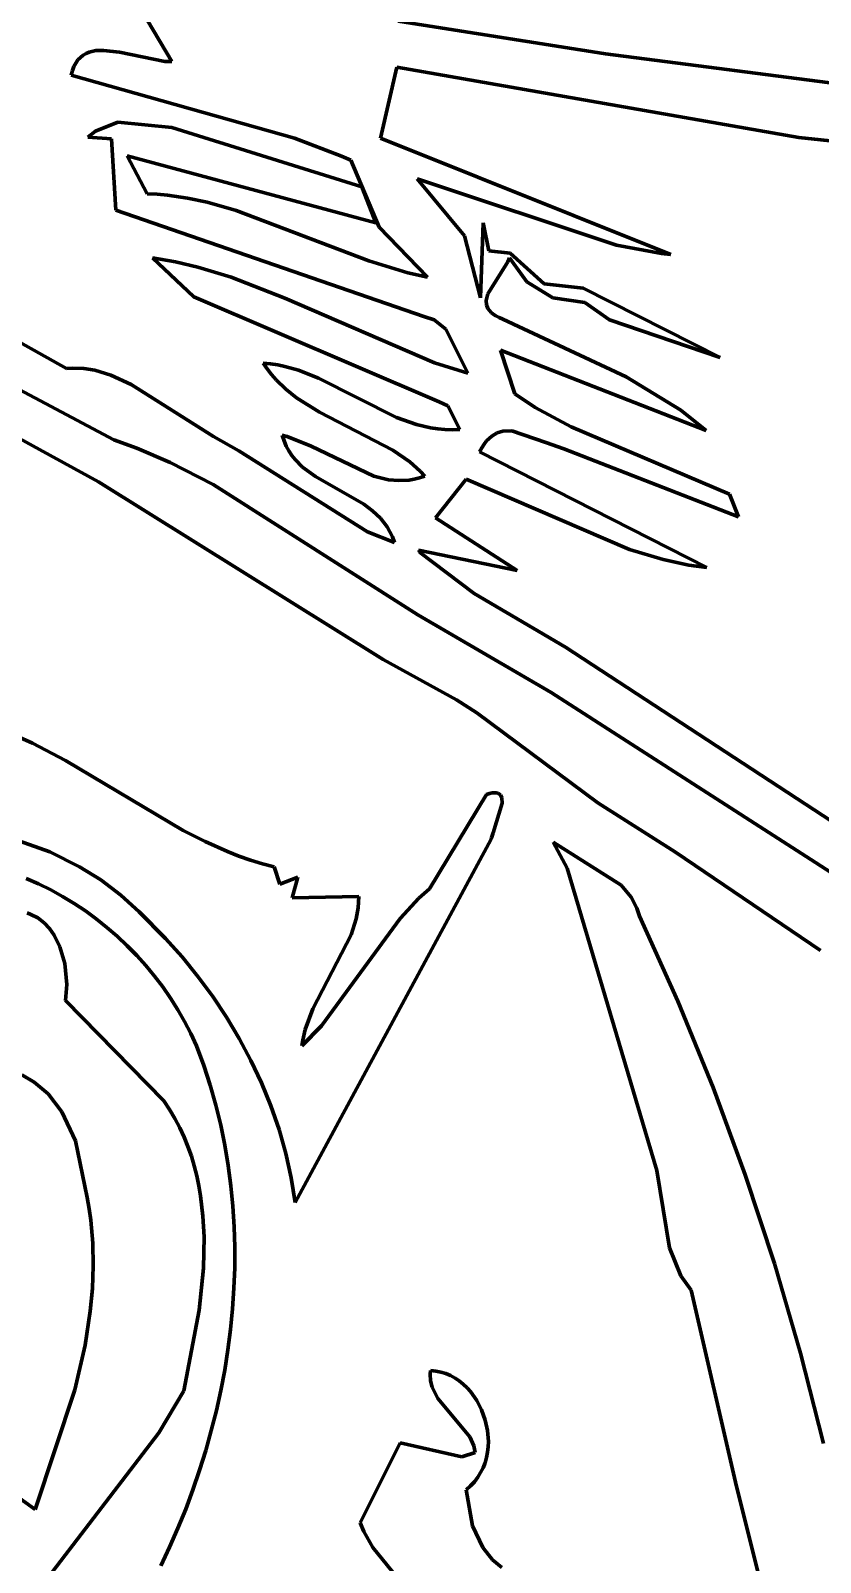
# Model space of a CAD drawing. Header units: millimetres. Extents: x 0 to 14.2, y 0 to 19.5.
# Drawn here: x 7.216 to 7.842, y 9.523 to 10.736 of the extents above; entities that cross this region are included whole.
import ezdxf

# ---------------------------------------------------------------- set-up
doc = ezdxf.new("R2010")
doc.units = ezdxf.units.MM
doc.layers.add('color#010101ff', color=7, linetype='CONTINUOUS', lineweight=100)
doc.layers.add('color#fdfdfdff', color=7, linetype='CONTINUOUS', lineweight=100)

msp = doc.modelspace()

# ---------------------------------------------------------------- linework, layer by layer
at = {"layer": 'color#010101ff'}
for p, q in [((7.3282, 10.7111), (7.309, 10.7436)), ((7.5074, 10.7432), (7.6718, 10.7174)), ((7.2603, 10.7175), (7.2627, 10.7185)), ((7.2627, 10.7185), (7.2681, 10.7198)), ((7.2681, 10.7198), (7.274, 10.72)), ((7.274, 10.72), (7.2869, 10.7185)), ((7.2869, 10.7185), (7.3227, 10.7112)), ((7.2495, 10.704), (7.2507, 10.7072)), ((7.2507, 10.7072), (7.2522, 10.71)), ((7.2522, 10.71), (7.2539, 10.7124)), ((7.2539, 10.7124), (7.2558, 10.7145)), ((7.2558, 10.7145), (7.258, 10.7162)), ((7.258, 10.7162), (7.2603, 10.7175)), ((7.3227, 10.7112), (7.3282, 10.7111)), ((7.5063, 10.7066), (7.4936, 10.6505)), ((7.8249, 10.651), (7.5063, 10.7066)), ((7.6718, 10.7174), (8.1105, 10.6605)), ((7.2485, 10.7003), (7.2495, 10.704)), ((7.4253, 10.6504), (7.2485, 10.7003)), ((7.2678, 10.656), (7.2854, 10.6632)), ((7.2854, 10.6632), (7.3282, 10.6589)), ((7.3282, 10.6589), (7.4787, 10.612)), ((7.2617, 10.6514), (7.2678, 10.656)), ((7.2805, 10.6501), (7.2617, 10.6514)), ((7.284, 10.5935), (7.2805, 10.6501)), ((7.4627, 10.6362), (7.4253, 10.6504)), ((7.4936, 10.6505), (7.7233, 10.5585)), ((7.8833, 10.6447), (7.8249, 10.651)), ((7.4897, 10.5836), (7.2929, 10.6365)), ((7.2929, 10.6365), (7.3086, 10.6065)), ((7.4701, 10.633), (7.4627, 10.6362)), ((7.4924, 10.5801), (7.4701, 10.633)), ((7.4787, 10.612), (7.4897, 10.5836)), ((7.6803, 10.5658), (7.5225, 10.6183)), ((7.5225, 10.6183), (7.5601, 10.5733)), ((7.3086, 10.6065), (7.3167, 10.6061)), ((7.3167, 10.6061), (7.3248, 10.6054)), ((7.3248, 10.6054), (7.3407, 10.6031)), ((7.3407, 10.6031), (7.3563, 10.5998)), ((7.3563, 10.5998), (7.3793, 10.5933)), ((7.5279, 10.5094), (7.284, 10.5935)), ((7.3793, 10.5933), (7.4843, 10.5533)), ((6.9087, 10.5765), (7.2234, 10.4041)), ((7.5307, 10.5404), (7.4924, 10.5801)), ((7.5601, 10.5733), (7.5727, 10.5241)), ((7.5727, 10.5241), (7.5747, 10.5836)), ((7.5747, 10.5836), (7.5792, 10.5613)), ((7.0768, 10.5623), (7.2447, 10.4682)), ((7.5792, 10.5613), (7.5963, 10.5596)), ((7.716, 10.5593), (7.6803, 10.5658)), ((7.2824, 10.4118), (7.0209, 10.5504)), ((7.3457, 10.5248), (7.3129, 10.5557)), ((7.3129, 10.5557), (7.331, 10.5526)), ((7.331, 10.5526), (7.3489, 10.5485)), ((7.4843, 10.5533), (7.515, 10.5439)), ((7.5943, 10.5525), (7.5786, 10.5272)), ((7.5956, 10.5559), (7.5943, 10.5525)), ((7.6094, 10.5368), (7.5956, 10.5559)), ((7.5963, 10.5596), (7.6231, 10.5353)), ((7.7233, 10.5585), (7.716, 10.5593)), ((7.3489, 10.5485), (7.3751, 10.5405)), ((7.3751, 10.5405), (7.4178, 10.5238)), ((7.515, 10.5439), (7.5307, 10.5404)), ((7.6299, 10.524), (7.6094, 10.5368)), ((7.54, 10.4419), (7.3457, 10.5248)), ((7.5786, 10.5272), (7.5772, 10.522)), ((7.6231, 10.5353), (7.654, 10.5319)), ((7.654, 10.5319), (7.7626, 10.4769)), ((7.4178, 10.5238), (7.5363, 10.4727)), ((7.5772, 10.522), (7.5774, 10.5187)), ((7.5774, 10.5187), (7.5786, 10.5156)), ((7.5786, 10.5156), (7.5797, 10.514)), ((7.5797, 10.514), (7.581, 10.5126)), ((7.581, 10.5126), (7.5828, 10.5112)), ((7.6552, 10.5204), (7.6299, 10.524)), ((7.6749, 10.5066), (7.6552, 10.5204)), ((7.536, 10.5068), (7.5279, 10.5094)), ((7.5453, 10.4994), (7.536, 10.5068)), ((7.5828, 10.5112), (7.5849, 10.5098)), ((7.5849, 10.5098), (7.5874, 10.5085)), ((7.5874, 10.5085), (7.5903, 10.5073)), ((7.5903, 10.5073), (7.6881, 10.4615)), ((7.7626, 10.4769), (7.6749, 10.5066)), ((7.5626, 10.4644), (7.5453, 10.4994)), ((7.7513, 10.4192), (7.5885, 10.4828)), ((7.5885, 10.4828), (7.5999, 10.4481)), ((7.2447, 10.4682), (7.2493, 10.4685)), ((7.2493, 10.4685), (7.2584, 10.4681)), ((7.2584, 10.4681), (7.2672, 10.4668)), ((7.2672, 10.4668), (7.2798, 10.463)), ((7.4038, 10.4678), (7.4006, 10.4725)), ((7.4006, 10.4725), (7.4064, 10.472)), ((7.4072, 10.4634), (7.4038, 10.4678)), ((7.4064, 10.472), (7.4121, 10.4711)), ((7.4121, 10.4711), (7.4177, 10.4699)), ((7.4177, 10.4699), (7.4286, 10.4668)), ((7.4286, 10.4668), (7.4445, 10.4605)), ((7.5363, 10.4727), (7.5626, 10.4644)), ((7.2798, 10.463), (7.296, 10.4555)), ((7.296, 10.4555), (7.3611, 10.4144)), ((7.4108, 10.4592), (7.4072, 10.4634)), ((7.4185, 10.4517), (7.4108, 10.4592)), ((7.4445, 10.4605), (7.5061, 10.4295)), ((7.6881, 10.4615), (7.7314, 10.4351)), ((7.4269, 10.445), (7.4185, 10.4517)), ((7.4451, 10.4336), (7.4269, 10.445)), ((7.5467, 10.4386), (7.54, 10.4419)), ((7.5999, 10.4481), (7.6161, 10.4373)), ((7.5033, 10.4036), (7.4451, 10.4336)), ((7.5061, 10.4295), (7.5221, 10.4238)), ((7.5564, 10.4199), (7.5467, 10.4386)), ((7.6161, 10.4373), (7.6446, 10.422)), ((7.7314, 10.4351), (7.7513, 10.4192)), ((7.5221, 10.4238), (7.5331, 10.4212)), ((7.5331, 10.4212), (7.5388, 10.4204)), ((7.5388, 10.4204), (7.5445, 10.4198)), ((7.5445, 10.4198), (7.5504, 10.4197)), ((7.5504, 10.4197), (7.5564, 10.4199)), ((7.5859, 10.4172), (7.5816, 10.4146)), ((7.5904, 10.4186), (7.5859, 10.4172)), ((7.5974, 10.4189), (7.5904, 10.4186)), ((7.6243, 10.4097), (7.5974, 10.4189)), ((7.6446, 10.422), (7.7698, 10.3687)), ((7.2234, 10.4041), (7.2701, 10.3786)), ((7.3005, 10.4052), (7.2824, 10.4118)), ((7.3269, 10.3938), (7.3005, 10.4052)), ((7.3611, 10.4144), (7.3812, 10.4031)), ((7.4171, 10.4109), (7.4156, 10.4154)), ((7.4156, 10.4154), (7.4195, 10.4143)), ((7.4188, 10.4068), (7.4171, 10.4109)), ((7.4209, 10.4029), (7.4188, 10.4068)), ((7.4195, 10.4143), (7.4387, 10.4068)), ((7.4387, 10.4068), (7.4881, 10.3829)), ((7.5166, 10.3943), (7.5033, 10.4036)), ((7.5737, 10.4055), (7.5719, 10.4022)), ((7.5756, 10.4083), (7.5737, 10.4055)), ((7.5775, 10.4108), (7.5756, 10.4083)), ((7.5796, 10.4129), (7.5775, 10.4108)), ((7.5816, 10.4146), (7.5796, 10.4129)), ((7.6386, 10.4045), (7.6243, 10.4097)), ((7.7771, 10.3508), (7.6386, 10.4045)), ((7.361, 10.3763), (7.3269, 10.3938)), ((7.3812, 10.4031), (7.4832, 10.339)), ((7.4232, 10.3994), (7.4209, 10.4029)), ((7.4259, 10.3961), (7.4232, 10.3994)), ((7.4318, 10.3902), (7.4259, 10.3961)), ((7.5248, 10.387), (7.5166, 10.3943)), ((7.5719, 10.4022), (7.7518, 10.3107)), ((7.4421, 10.3826), (7.4318, 10.3902)), ((7.4803, 10.3608), (7.4421, 10.3826)), ((7.4881, 10.3829), (7.4999, 10.3801)), ((7.4999, 10.3801), (7.5079, 10.3794)), ((7.5079, 10.3794), (7.5161, 10.3799)), ((7.5161, 10.3799), (7.5202, 10.3806)), ((7.5202, 10.3806), (7.5244, 10.3816)), ((7.5244, 10.3816), (7.5287, 10.383)), ((7.5287, 10.383), (7.5248, 10.387)), ((7.5614, 10.3806), (7.537, 10.35)), ((7.6906, 10.325), (7.5614, 10.3806)), ((7.2701, 10.3786), (7.4956, 10.2379)), ((7.523, 10.2733), (7.361, 10.3763)), ((7.7698, 10.3687), (7.7771, 10.3508)), ((7.4872, 10.3556), (7.4803, 10.3608)), ((7.4934, 10.3497), (7.4872, 10.3556)), ((7.4962, 10.3464), (7.4934, 10.3497)), ((7.4987, 10.3429), (7.4962, 10.3464)), ((7.501, 10.339), (7.4987, 10.3429)), ((7.537, 10.35), (7.6017, 10.3082)), ((7.4832, 10.339), (7.5046, 10.3304)), ((7.5029, 10.3349), (7.501, 10.339)), ((7.5046, 10.3304), (7.5029, 10.3349)), ((7.6017, 10.3082), (7.5235, 10.3245)), ((7.5235, 10.3245), (7.5244, 10.3227)), ((7.5244, 10.3227), (7.5676, 10.2902)), ((7.7173, 10.3169), (7.6906, 10.325)), ((7.7378, 10.3125), (7.7173, 10.3169)), ((7.7518, 10.3107), (7.7378, 10.3125)), ((7.5676, 10.2902), (7.64, 10.2476)), ((7.6286, 10.2116), (7.523, 10.2733)), ((7.64, 10.2476), (8.079, 9.9605)), ((7.4956, 10.2379), (7.5538, 10.2058)), ((8.0231, 9.9582), (7.6286, 10.2116)), ((7.5538, 10.2058), (7.5699, 10.1955)), ((7.5699, 10.1955), (7.6657, 10.1243)), ((7.218, 10.1716), (7.2002, 10.1795)), ((7.2441, 10.158), (7.218, 10.1716)), ((7.3373, 10.1026), (7.2441, 10.158)), ((7.5774, 10.131), (7.5322, 10.0564)), ((7.5797, 10.1317), (7.5774, 10.131)), ((7.5818, 10.1322), (7.5797, 10.1317)), ((7.5836, 10.1324), (7.5818, 10.1322)), ((7.5851, 10.1323), (7.5836, 10.1324)), ((7.5864, 10.1319), (7.5851, 10.1323)), ((7.5884, 10.1306), (7.5864, 10.1319)), ((7.5895, 10.1284), (7.5884, 10.1306)), ((7.5898, 10.1241), (7.5895, 10.1284)), ((7.5828, 10.1005), (7.5898, 10.1241)), ((7.6657, 10.1243), (7.7272, 10.0852)), ((7.3546, 10.0937), (7.3373, 10.1026)), ((7.5814, 10.0967), (7.5828, 10.1005)), ((7.1943, 10.0987), (7.2316, 10.0855)), ((7.3724, 10.0858), (7.3546, 10.0937)), ((7.426, 9.8079), (7.5811, 10.0957)), ((7.5811, 10.0957), (7.5814, 10.0967)), ((7.6302, 10.0932), (7.6414, 10.0727)), ((7.6841, 10.0593), (7.6302, 10.0932)), ((7.2316, 10.0855), (7.2551, 10.0738)), ((7.3814, 10.0822), (7.3724, 10.0858)), ((7.3906, 10.079), (7.3814, 10.0822)), ((7.3999, 10.0761), (7.3906, 10.079)), ((7.4093, 10.0737), (7.3999, 10.0761)), ((7.7272, 10.0852), (7.842, 10.0076)), ((7.2227, 10.0602), (7.2129, 10.0645)), ((7.2551, 10.0738), (7.2719, 10.0634)), ((7.4138, 10.0599), (7.4093, 10.0737)), ((7.428, 10.0655), (7.4138, 10.0599)), ((7.4234, 10.0491), (7.428, 10.0655)), ((7.6414, 10.0727), (7.7124, 9.8333)), ((7.2323, 10.0555), (7.2227, 10.0602)), ((7.2417, 10.0503), (7.2323, 10.0555)), ((7.2719, 10.0634), (7.2878, 10.0514)), ((7.5322, 10.0564), (7.5239, 10.0489)), ((7.692, 10.0496), (7.6841, 10.0593)), ((7.2508, 10.0448), (7.2417, 10.0503)), ((7.2598, 10.0388), (7.2508, 10.0448)), ((7.2878, 10.0514), (7.3024, 10.0381)), ((7.4764, 10.0502), (7.4234, 10.0491)), ((7.4741, 10.0325), (7.4757, 10.0412)), ((7.4757, 10.0412), (7.4764, 10.0502)), ((7.5239, 10.0489), (7.509, 10.0327)), ((7.6965, 10.0411), (7.692, 10.0496)), ((7.6987, 10.0346), (7.6965, 10.0411)), ((7.2136, 10.0372), (7.2166, 10.0361)), ((7.2166, 10.0361), (7.2221, 10.0333)), ((7.2221, 10.0333), (7.227, 10.0294)), ((7.227, 10.0294), (7.2314, 10.0248)), ((7.2684, 10.0325), (7.2598, 10.0388)), ((7.2768, 10.0258), (7.2684, 10.0325)), ((7.3024, 10.0381), (7.3233, 10.0171)), ((7.509, 10.0327), (7.4468, 9.9478)), ((7.4702, 10.02), (7.4741, 10.0325)), ((7.729, 9.9674), (7.6987, 10.0346)), ((7.2314, 10.0248), (7.2351, 10.0195)), ((7.2351, 10.0195), (7.2395, 10.0105)), ((7.285, 10.0187), (7.2768, 10.0258)), ((7.2928, 10.0113), (7.285, 10.0187)), ((7.3233, 10.0171), (7.3364, 10.0024)), ((7.44, 9.9614), (7.4702, 10.02)), ((7.2395, 10.0105), (7.2434, 9.9973)), ((7.3004, 10.0036), (7.2928, 10.0113)), ((7.3076, 9.9955), (7.3004, 10.0036)), ((7.2434, 9.9973), (7.2451, 9.9805)), ((7.3145, 9.9872), (7.3076, 9.9955)), ((7.3364, 10.0024), (7.3489, 9.987)), ((7.2451, 9.9805), (7.2439, 9.9679)), ((7.321, 9.9786), (7.3145, 9.9872)), ((7.3489, 9.987), (7.3606, 9.9711)), ((7.2439, 9.9679), (7.3219, 9.8886)), ((7.3271, 9.9697), (7.321, 9.9786)), ((7.3329, 9.9606), (7.3271, 9.9697)), ((7.3606, 9.9711), (7.3715, 9.9548)), ((7.7569, 9.8991), (7.729, 9.9674)), ((7.3383, 9.9512), (7.3329, 9.9606)), ((7.3715, 9.9548), (7.3816, 9.9379)), ((7.4339, 9.945), (7.44, 9.9614)), ((7.3433, 9.9417), (7.3383, 9.9512)), ((7.4468, 9.9478), (7.4313, 9.9319)), ((7.432, 9.9364), (7.4339, 9.945)), ((7.3478, 9.9319), (7.3433, 9.9417)), ((7.3535, 9.9164), (7.3478, 9.9319)), ((7.3816, 9.9379), (7.3909, 9.9205)), ((7.4313, 9.9319), (7.432, 9.9364)), ((7.3909, 9.9205), (7.3992, 9.9027)), ((7.2192, 9.9033), (7.2095, 9.9091)), ((7.3586, 9.9008), (7.3535, 9.9164)), ((7.2302, 9.8939), (7.2192, 9.9033)), ((7.363, 9.8851), (7.3586, 9.9008)), ((7.3992, 9.9027), (7.4066, 9.8845)), ((7.7824, 9.8298), (7.7569, 9.8991)), ((7.2411, 9.8797), (7.2302, 9.8939)), ((7.3219, 9.8886), (7.3265, 9.8816)), ((7.3669, 9.8693), (7.363, 9.8851)), ((7.4066, 9.8845), (7.4131, 9.8659)), ((7.2518, 9.8567), (7.2411, 9.8797)), ((7.3265, 9.8816), (7.3307, 9.8745)), ((7.3307, 9.8745), (7.3345, 9.8672)), ((7.3345, 9.8672), (7.3379, 9.8598)), ((7.3379, 9.8598), (7.341, 9.8523)), ((7.3702, 9.8533), (7.3669, 9.8693)), ((7.4131, 9.8659), (7.4185, 9.8469)), ((7.2592, 9.8209), (7.2518, 9.8567)), ((7.341, 9.8523), (7.3437, 9.8447)), ((7.3729, 9.8373), (7.3702, 9.8533)), ((7.4185, 9.8469), (7.4228, 9.8275)), ((7.3437, 9.8447), (7.346, 9.8369)), ((7.346, 9.8369), (7.348, 9.8291)), ((7.375, 9.8212), (7.3729, 9.8373)), ((7.348, 9.8291), (7.3496, 9.8212)), ((7.4228, 9.8275), (7.426, 9.8079)), ((7.7124, 9.8333), (7.7224, 9.7721)), ((7.8055, 9.7596), (7.7824, 9.8298)), ((7.2612, 9.8119), (7.2592, 9.8209)), ((7.2628, 9.8029), (7.2612, 9.8119)), ((7.3496, 9.8212), (7.351, 9.8132)), ((7.351, 9.8132), (7.3529, 9.7971)), ((7.3766, 9.805), (7.375, 9.8212)), ((7.264, 9.7939), (7.2628, 9.8029)), ((7.3529, 9.7971), (7.3537, 9.7807)), ((7.3776, 9.7888), (7.3766, 9.805)), ((7.2656, 9.7759), (7.264, 9.7939)), ((7.3781, 9.7726), (7.3776, 9.7888)), ((7.266, 9.7578), (7.2656, 9.7759)), ((7.3537, 9.7807), (7.3532, 9.756)), ((7.378, 9.7563), (7.3781, 9.7726)), ((7.7224, 9.7721), (7.7314, 9.75)), ((7.2653, 9.7399), (7.266, 9.7578)), ((7.3532, 9.756), (7.3499, 9.7229)), ((7.3774, 9.7401), (7.378, 9.7563)), ((7.7314, 9.75), (7.7396, 9.7385)), ((7.8261, 9.6887), (7.8055, 9.7596)), ((7.2636, 9.7219), (7.2653, 9.7399)), ((7.3763, 9.7238), (7.3774, 9.7401)), ((7.7396, 9.7385), (7.7755, 9.5831)), ((7.2595, 9.6951), (7.2636, 9.7219)), ((7.3499, 9.7229), (7.3377, 9.6588)), ((7.3747, 9.7076), (7.3763, 9.7238)), ((7.3726, 9.6914), (7.3747, 9.7076)), ((7.2513, 9.6597), (7.2595, 9.6951)), ((7.3701, 9.6753), (7.3726, 9.6914)), ((7.8443, 9.6171), (7.8261, 9.6887)), ((7.367, 9.6592), (7.3701, 9.6753)), ((7.5331, 9.6751), (7.5329, 9.6722)), ((7.5329, 9.6722), (7.5332, 9.6668)), ((7.5373, 9.6746), (7.5331, 9.6751)), ((7.5332, 9.6668), (7.5344, 9.6619)), ((7.5413, 9.6738), (7.5373, 9.6746)), ((7.5452, 9.6726), (7.5413, 9.6738)), ((7.5489, 9.671), (7.5452, 9.6726)), ((7.5525, 9.669), (7.5489, 9.671)), ((7.5558, 9.6668), (7.5525, 9.669)), ((7.559, 9.6642), (7.5558, 9.6668)), ((7.562, 9.6614), (7.559, 9.6642)), ((7.22, 9.565), (7.2513, 9.6597)), ((7.3377, 9.6588), (7.3179, 9.6256)), ((7.3635, 9.6433), (7.367, 9.6592)), ((7.5344, 9.6619), (7.539, 9.6529)), ((7.539, 9.6529), (7.5643, 9.6224)), ((7.5648, 9.6583), (7.562, 9.6614)), ((7.5697, 9.6514), (7.5648, 9.6583)), ((7.3595, 9.6274), (7.3635, 9.6433)), ((7.5736, 9.6439), (7.5697, 9.6514)), ((7.5765, 9.6358), (7.5736, 9.6439)), ((7.3551, 9.6117), (7.3595, 9.6274)), ((7.5783, 9.6274), (7.5765, 9.6358)), ((7.579, 9.6188), (7.5783, 9.6274)), ((7.1384, 9.6241), (7.22, 9.565)), ((7.3179, 9.6256), (7.2273, 9.5074)), ((7.5091, 9.6178), (7.4775, 9.5543)), ((7.5579, 9.6066), (7.5091, 9.6178)), ((7.5643, 9.6224), (7.5673, 9.6153)), ((7.5673, 9.6153), (7.5684, 9.6102)), ((7.5788, 9.6145), (7.579, 9.6188)), ((7.3502, 9.596), (7.3551, 9.6117)), ((7.5684, 9.6102), (7.5579, 9.6066)), ((7.5763, 9.602), (7.5775, 9.6061)), ((7.5775, 9.6061), (7.5783, 9.6103)), ((7.5783, 9.6103), (7.5788, 9.6145)), ((7.3449, 9.5806), (7.3502, 9.596)), ((7.5706, 9.5905), (7.5728, 9.5942)), ((7.5728, 9.5942), (7.5747, 9.5981)), ((7.5747, 9.5981), (7.5763, 9.602)), ((7.3392, 9.5652), (7.3449, 9.5806)), ((7.5613, 9.5806), (7.5648, 9.5837)), ((7.5663, 9.5521), (7.5613, 9.5806)), ((7.5648, 9.5837), (7.5679, 9.587)), ((7.5679, 9.587), (7.5706, 9.5905)), ((7.7755, 9.5831), (7.7925, 9.5149)), ((7.333, 9.5501), (7.3392, 9.5652)), ((7.3265, 9.5351), (7.333, 9.5501)), ((7.4775, 9.5543), (7.4802, 9.5475)), ((7.4802, 9.5475), (7.4873, 9.535)), ((7.5745, 9.5348), (7.5663, 9.5521)), ((7.3196, 9.5203), (7.3265, 9.5351)), ((7.4873, 9.535), (7.5311, 9.4814)), ((7.5823, 9.5251), (7.5745, 9.5348)), ((7.5895, 9.5191), (7.5823, 9.5251))]:
    msp.add_line(p, q, dxfattribs=at)
at = {"layer": 'color#fdfdfdff'}
for p, q in [((7.309, 10.7436), (7.3282, 10.7111)), ((7.6718, 10.7174), (7.5074, 10.7432)), ((7.2627, 10.7185), (7.2603, 10.7175)), ((7.2681, 10.7198), (7.2627, 10.7185)), ((7.274, 10.72), (7.2681, 10.7198)), ((7.2869, 10.7185), (7.274, 10.72)), ((7.3227, 10.7112), (7.2869, 10.7185)), ((7.2507, 10.7072), (7.2495, 10.704)), ((7.2522, 10.71), (7.2507, 10.7072)), ((7.2539, 10.7124), (7.2522, 10.71)), ((7.2558, 10.7145), (7.2539, 10.7124)), ((7.258, 10.7162), (7.2558, 10.7145)), ((7.2603, 10.7175), (7.258, 10.7162)), ((7.3282, 10.7111), (7.3227, 10.7112)), ((7.4936, 10.6505), (7.5063, 10.7066)), ((7.5063, 10.7066), (7.8249, 10.651)), ((8.1105, 10.6605), (7.6718, 10.7174)), ((7.2495, 10.704), (7.2485, 10.7003)), ((7.2485, 10.7003), (7.4253, 10.6504)), ((7.2854, 10.6632), (7.2678, 10.656)), ((7.3282, 10.6589), (7.2854, 10.6632)), ((7.4787, 10.612), (7.3282, 10.6589)), ((7.2678, 10.656), (7.2617, 10.6514)), ((7.2617, 10.6514), (7.2805, 10.6501)), ((7.2805, 10.6501), (7.284, 10.5935)), ((7.4253, 10.6504), (7.4627, 10.6362)), ((7.7233, 10.5585), (7.4936, 10.6505)), ((7.8249, 10.651), (7.8833, 10.6447)), ((7.3086, 10.6065), (7.2929, 10.6365)), ((7.2929, 10.6365), (7.4897, 10.5836)), ((7.4627, 10.6362), (7.4701, 10.633)), ((7.4701, 10.633), (7.4924, 10.5801)), ((7.4897, 10.5836), (7.4787, 10.612)), ((7.5601, 10.5733), (7.5225, 10.6183)), ((7.5225, 10.6183), (7.6803, 10.5658)), ((7.3167, 10.6061), (7.3086, 10.6065)), ((7.3248, 10.6054), (7.3167, 10.6061)), ((7.3407, 10.6031), (7.3248, 10.6054)), ((7.3563, 10.5998), (7.3407, 10.6031)), ((7.3793, 10.5933), (7.3563, 10.5998)), ((7.284, 10.5935), (7.5279, 10.5094)), ((7.4843, 10.5533), (7.3793, 10.5933)), ((7.2234, 10.4041), (6.9087, 10.5765)), ((7.4924, 10.5801), (7.5307, 10.5404)), ((7.5727, 10.5241), (7.5601, 10.5733)), ((7.5747, 10.5836), (7.5727, 10.5241)), ((7.5792, 10.5613), (7.5747, 10.5836)), ((7.2447, 10.4682), (7.0768, 10.5623)), ((7.5963, 10.5596), (7.5792, 10.5613)), ((7.6803, 10.5658), (7.716, 10.5593)), ((7.0209, 10.5504), (7.2824, 10.4118)), ((7.331, 10.5526), (7.3129, 10.5557)), ((7.3129, 10.5557), (7.3457, 10.5248)), ((7.3489, 10.5485), (7.331, 10.5526)), ((7.515, 10.5439), (7.4843, 10.5533)), ((7.5786, 10.5272), (7.5943, 10.5525)), ((7.5943, 10.5525), (7.5956, 10.5559)), ((7.5956, 10.5559), (7.6094, 10.5368)), ((7.6231, 10.5353), (7.5963, 10.5596)), ((7.716, 10.5593), (7.7233, 10.5585)), ((7.3751, 10.5405), (7.3489, 10.5485)), ((7.4178, 10.5238), (7.3751, 10.5405)), ((7.5307, 10.5404), (7.515, 10.5439)), ((7.6094, 10.5368), (7.6299, 10.524)), ((7.3457, 10.5248), (7.54, 10.4419)), ((7.5772, 10.522), (7.5786, 10.5272)), ((7.654, 10.5319), (7.6231, 10.5353)), ((7.7626, 10.4769), (7.654, 10.5319)), ((7.5363, 10.4727), (7.4178, 10.5238)), ((7.5774, 10.5187), (7.5772, 10.522)), ((7.5786, 10.5156), (7.5774, 10.5187)), ((7.5797, 10.514), (7.5786, 10.5156)), ((7.581, 10.5126), (7.5797, 10.514)), ((7.5828, 10.5112), (7.581, 10.5126)), ((7.6299, 10.524), (7.6552, 10.5204)), ((7.6552, 10.5204), (7.6749, 10.5066)), ((7.5279, 10.5094), (7.536, 10.5068)), ((7.536, 10.5068), (7.5453, 10.4994)), ((7.5849, 10.5098), (7.5828, 10.5112)), ((7.5874, 10.5085), (7.5849, 10.5098)), ((7.5903, 10.5073), (7.5874, 10.5085)), ((7.6881, 10.4615), (7.5903, 10.5073)), ((7.6749, 10.5066), (7.7626, 10.4769)), ((7.5453, 10.4994), (7.5626, 10.4644)), ((7.5999, 10.4481), (7.5885, 10.4828)), ((7.5885, 10.4828), (7.7513, 10.4192)), ((7.2493, 10.4685), (7.2447, 10.4682)), ((7.2584, 10.4681), (7.2493, 10.4685)), ((7.2672, 10.4668), (7.2584, 10.4681)), ((7.2798, 10.463), (7.2672, 10.4668)), ((7.4064, 10.472), (7.4006, 10.4725)), ((7.4006, 10.4725), (7.4038, 10.4678)), ((7.4038, 10.4678), (7.4072, 10.4634)), ((7.4121, 10.4711), (7.4064, 10.472)), ((7.4177, 10.4699), (7.4121, 10.4711)), ((7.4286, 10.4668), (7.4177, 10.4699)), ((7.4445, 10.4605), (7.4286, 10.4668)), ((7.5626, 10.4644), (7.5363, 10.4727)), ((7.296, 10.4555), (7.2798, 10.463)), ((7.3611, 10.4144), (7.296, 10.4555)), ((7.4072, 10.4634), (7.4108, 10.4592)), ((7.4108, 10.4592), (7.4185, 10.4517)), ((7.5061, 10.4295), (7.4445, 10.4605)), ((7.7314, 10.4351), (7.6881, 10.4615)), ((7.4185, 10.4517), (7.4269, 10.445)), ((7.4269, 10.445), (7.4451, 10.4336)), ((7.54, 10.4419), (7.5467, 10.4386)), ((7.6161, 10.4373), (7.5999, 10.4481)), ((7.4451, 10.4336), (7.5033, 10.4036)), ((7.5221, 10.4238), (7.5061, 10.4295)), ((7.5467, 10.4386), (7.5564, 10.4199)), ((7.6446, 10.422), (7.6161, 10.4373)), ((7.7513, 10.4192), (7.7314, 10.4351)), ((7.5331, 10.4212), (7.5221, 10.4238)), ((7.5388, 10.4204), (7.5331, 10.4212)), ((7.5445, 10.4198), (7.5388, 10.4204)), ((7.5504, 10.4197), (7.5445, 10.4198)), ((7.5564, 10.4199), (7.5504, 10.4197)), ((7.5816, 10.4146), (7.5859, 10.4172)), ((7.5859, 10.4172), (7.5904, 10.4186)), ((7.5904, 10.4186), (7.5974, 10.4189)), ((7.5974, 10.4189), (7.6243, 10.4097)), ((7.7698, 10.3687), (7.6446, 10.422)), ((7.2701, 10.3786), (7.2234, 10.4041)), ((7.2824, 10.4118), (7.3005, 10.4052)), ((7.3005, 10.4052), (7.3269, 10.3938)), ((7.3812, 10.4031), (7.3611, 10.4144)), ((7.4195, 10.4143), (7.4156, 10.4154)), ((7.4156, 10.4154), (7.4171, 10.4109)), ((7.4171, 10.4109), (7.4188, 10.4068)), ((7.4188, 10.4068), (7.4209, 10.4029)), ((7.4387, 10.4068), (7.4195, 10.4143)), ((7.4881, 10.3829), (7.4387, 10.4068)), ((7.5033, 10.4036), (7.5166, 10.3943)), ((7.5719, 10.4022), (7.5737, 10.4055)), ((7.5737, 10.4055), (7.5756, 10.4083)), ((7.5756, 10.4083), (7.5775, 10.4108)), ((7.5775, 10.4108), (7.5796, 10.4129)), ((7.5796, 10.4129), (7.5816, 10.4146)), ((7.6243, 10.4097), (7.6386, 10.4045)), ((7.6386, 10.4045), (7.7771, 10.3508)), ((7.3269, 10.3938), (7.361, 10.3763)), ((7.4832, 10.339), (7.3812, 10.4031)), ((7.4209, 10.4029), (7.4232, 10.3994)), ((7.4232, 10.3994), (7.4259, 10.3961)), ((7.4259, 10.3961), (7.4318, 10.3902)), ((7.5166, 10.3943), (7.5248, 10.387)), ((7.7518, 10.3107), (7.5719, 10.4022)), ((7.4318, 10.3902), (7.4421, 10.3826)), ((7.4421, 10.3826), (7.4803, 10.3608)), ((7.4999, 10.3801), (7.4881, 10.3829)), ((7.5079, 10.3794), (7.4999, 10.3801)), ((7.5161, 10.3799), (7.5079, 10.3794)), ((7.5202, 10.3806), (7.5161, 10.3799)), ((7.5244, 10.3816), (7.5202, 10.3806)), ((7.5287, 10.383), (7.5244, 10.3816)), ((7.5248, 10.387), (7.5287, 10.383)), ((7.537, 10.35), (7.5614, 10.3806)), ((7.5614, 10.3806), (7.6906, 10.325)), ((7.4956, 10.2379), (7.2701, 10.3786)), ((7.361, 10.3763), (7.523, 10.2733)), ((7.7771, 10.3508), (7.7698, 10.3687)), ((7.4803, 10.3608), (7.4872, 10.3556)), ((7.4872, 10.3556), (7.4934, 10.3497)), ((7.4934, 10.3497), (7.4962, 10.3464)), ((7.4962, 10.3464), (7.4987, 10.3429)), ((7.4987, 10.3429), (7.501, 10.339)), ((7.6017, 10.3082), (7.537, 10.35)), ((7.5046, 10.3304), (7.4832, 10.339)), ((7.501, 10.339), (7.5029, 10.3349)), ((7.5029, 10.3349), (7.5046, 10.3304)), ((7.5244, 10.3227), (7.5235, 10.3245)), ((7.5235, 10.3245), (7.6017, 10.3082)), ((7.5676, 10.2902), (7.5244, 10.3227)), ((7.6906, 10.325), (7.7173, 10.3169)), ((7.7173, 10.3169), (7.7378, 10.3125)), ((7.7378, 10.3125), (7.7518, 10.3107)), ((7.64, 10.2476), (7.5676, 10.2902)), ((7.523, 10.2733), (7.6286, 10.2116)), ((8.079, 9.9605), (7.64, 10.2476)), ((7.5538, 10.2058), (7.4956, 10.2379)), ((7.6286, 10.2116), (8.0231, 9.9582)), ((7.5699, 10.1955), (7.5538, 10.2058)), ((7.6657, 10.1243), (7.5699, 10.1955)), ((7.2002, 10.1795), (7.218, 10.1716)), ((7.218, 10.1716), (7.2441, 10.158)), ((7.2441, 10.158), (7.3373, 10.1026)), ((7.5322, 10.0564), (7.5774, 10.131)), ((7.5774, 10.131), (7.5797, 10.1317)), ((7.5797, 10.1317), (7.5818, 10.1322)), ((7.5818, 10.1322), (7.5836, 10.1324)), ((7.5836, 10.1324), (7.5851, 10.1323)), ((7.5851, 10.1323), (7.5864, 10.1319)), ((7.5864, 10.1319), (7.5884, 10.1306)), ((7.5884, 10.1306), (7.5895, 10.1284)), ((7.5895, 10.1284), (7.5898, 10.1241)), ((7.5898, 10.1241), (7.5828, 10.1005)), ((7.7272, 10.0852), (7.6657, 10.1243)), ((7.3373, 10.1026), (7.3546, 10.0937)), ((7.5828, 10.1005), (7.5814, 10.0967)), ((7.2316, 10.0855), (7.1943, 10.0987)), ((7.3546, 10.0937), (7.3724, 10.0858)), ((7.5811, 10.0957), (7.426, 9.8079)), ((7.5814, 10.0967), (7.5811, 10.0957)), ((7.6302, 10.0932), (7.6841, 10.0593)), ((7.6414, 10.0727), (7.6302, 10.0932)), ((7.2551, 10.0738), (7.2316, 10.0855)), ((7.3724, 10.0858), (7.3814, 10.0822)), ((7.3814, 10.0822), (7.3906, 10.079)), ((7.3906, 10.079), (7.3999, 10.0761)), ((7.3999, 10.0761), (7.4093, 10.0737)), ((7.842, 10.0076), (7.7272, 10.0852)), ((7.2129, 10.0645), (7.2227, 10.0602)), ((7.2719, 10.0634), (7.2551, 10.0738)), ((7.4093, 10.0737), (7.4138, 10.0599)), ((7.4138, 10.0599), (7.428, 10.0655)), ((7.428, 10.0655), (7.4234, 10.0491)), ((7.7124, 9.8333), (7.6414, 10.0727)), ((7.2227, 10.0602), (7.2323, 10.0555)), ((7.2323, 10.0555), (7.2417, 10.0503)), ((7.2878, 10.0514), (7.2719, 10.0634)), ((7.5239, 10.0489), (7.5322, 10.0564)), ((7.6841, 10.0593), (7.692, 10.0496)), ((7.2417, 10.0503), (7.2508, 10.0448)), ((7.2508, 10.0448), (7.2598, 10.0388)), ((7.3024, 10.0381), (7.2878, 10.0514)), ((7.4234, 10.0491), (7.4764, 10.0502)), ((7.4757, 10.0412), (7.4741, 10.0325)), ((7.4764, 10.0502), (7.4757, 10.0412)), ((7.509, 10.0327), (7.5239, 10.0489)), ((7.692, 10.0496), (7.6965, 10.0411)), ((7.6965, 10.0411), (7.6987, 10.0346)), ((7.2166, 10.0361), (7.2136, 10.0372)), ((7.2221, 10.0333), (7.2166, 10.0361)), ((7.227, 10.0294), (7.2221, 10.0333)), ((7.2314, 10.0248), (7.227, 10.0294)), ((7.2598, 10.0388), (7.2684, 10.0325)), ((7.2684, 10.0325), (7.2768, 10.0258)), ((7.3233, 10.0171), (7.3024, 10.0381)), ((7.4468, 9.9478), (7.509, 10.0327)), ((7.4741, 10.0325), (7.4702, 10.02)), ((7.6987, 10.0346), (7.729, 9.9674)), ((7.2351, 10.0195), (7.2314, 10.0248)), ((7.2395, 10.0105), (7.2351, 10.0195)), ((7.2768, 10.0258), (7.285, 10.0187)), ((7.285, 10.0187), (7.2928, 10.0113)), ((7.3364, 10.0024), (7.3233, 10.0171)), ((7.4702, 10.02), (7.44, 9.9614)), ((7.2434, 9.9973), (7.2395, 10.0105)), ((7.2928, 10.0113), (7.3004, 10.0036)), ((7.3004, 10.0036), (7.3076, 9.9955)), ((7.2451, 9.9805), (7.2434, 9.9973)), ((7.3076, 9.9955), (7.3145, 9.9872)), ((7.3489, 9.987), (7.3364, 10.0024)), ((7.2439, 9.9679), (7.2451, 9.9805)), ((7.3145, 9.9872), (7.321, 9.9786)), ((7.3606, 9.9711), (7.3489, 9.987)), ((7.3219, 9.8886), (7.2439, 9.9679)), ((7.321, 9.9786), (7.3271, 9.9697)), ((7.3271, 9.9697), (7.3329, 9.9606)), ((7.3715, 9.9548), (7.3606, 9.9711)), ((7.729, 9.9674), (7.7569, 9.8991)), ((7.3329, 9.9606), (7.3383, 9.9512)), ((7.3816, 9.9379), (7.3715, 9.9548)), ((7.44, 9.9614), (7.4339, 9.945)), ((7.3383, 9.9512), (7.3433, 9.9417)), ((7.4313, 9.9319), (7.4468, 9.9478)), ((7.4339, 9.945), (7.432, 9.9364)), ((7.3433, 9.9417), (7.3478, 9.9319)), ((7.3478, 9.9319), (7.3535, 9.9164)), ((7.3909, 9.9205), (7.3816, 9.9379)), ((7.432, 9.9364), (7.4313, 9.9319)), ((7.3992, 9.9027), (7.3909, 9.9205)), ((7.2095, 9.9091), (7.2192, 9.9033)), ((7.3535, 9.9164), (7.3586, 9.9008)), ((7.2192, 9.9033), (7.2302, 9.8939)), ((7.3586, 9.9008), (7.363, 9.8851)), ((7.4066, 9.8845), (7.3992, 9.9027)), ((7.7569, 9.8991), (7.7824, 9.8298)), ((7.2302, 9.8939), (7.2411, 9.8797)), ((7.3265, 9.8816), (7.3219, 9.8886)), ((7.363, 9.8851), (7.3669, 9.8693)), ((7.4131, 9.8659), (7.4066, 9.8845)), ((7.2411, 9.8797), (7.2518, 9.8567)), ((7.3307, 9.8745), (7.3265, 9.8816)), ((7.3345, 9.8672), (7.3307, 9.8745)), ((7.3379, 9.8598), (7.3345, 9.8672)), ((7.341, 9.8523), (7.3379, 9.8598)), ((7.3669, 9.8693), (7.3702, 9.8533)), ((7.4185, 9.8469), (7.4131, 9.8659)), ((7.2518, 9.8567), (7.2592, 9.8209)), ((7.3437, 9.8447), (7.341, 9.8523)), ((7.3702, 9.8533), (7.3729, 9.8373)), ((7.4228, 9.8275), (7.4185, 9.8469)), ((7.346, 9.8369), (7.3437, 9.8447)), ((7.348, 9.8291), (7.346, 9.8369)), ((7.3729, 9.8373), (7.375, 9.8212)), ((7.3496, 9.8212), (7.348, 9.8291)), ((7.426, 9.8079), (7.4228, 9.8275)), ((7.7224, 9.7721), (7.7124, 9.8333)), ((7.7824, 9.8298), (7.8055, 9.7596)), ((7.2592, 9.8209), (7.2612, 9.8119)), ((7.2612, 9.8119), (7.2628, 9.8029)), ((7.351, 9.8132), (7.3496, 9.8212)), ((7.3529, 9.7971), (7.351, 9.8132)), ((7.375, 9.8212), (7.3766, 9.805)), ((7.2628, 9.8029), (7.264, 9.7939)), ((7.3537, 9.7807), (7.3529, 9.7971)), ((7.3766, 9.805), (7.3776, 9.7888)), ((7.264, 9.7939), (7.2656, 9.7759)), ((7.3776, 9.7888), (7.3781, 9.7726)), ((7.2656, 9.7759), (7.266, 9.7578)), ((7.3532, 9.756), (7.3537, 9.7807)), ((7.3781, 9.7726), (7.378, 9.7563)), ((7.7314, 9.75), (7.7224, 9.7721)), ((7.266, 9.7578), (7.2653, 9.7399)), ((7.3499, 9.7229), (7.3532, 9.756)), ((7.378, 9.7563), (7.3774, 9.7401)), ((7.7396, 9.7385), (7.7314, 9.75)), ((7.8055, 9.7596), (7.8261, 9.6887)), ((7.2653, 9.7399), (7.2636, 9.7219)), ((7.3774, 9.7401), (7.3763, 9.7238)), ((7.7755, 9.5831), (7.7396, 9.7385)), ((7.2636, 9.7219), (7.2595, 9.6951)), ((7.3377, 9.6588), (7.3499, 9.7229)), ((7.3763, 9.7238), (7.3747, 9.7076)), ((7.3747, 9.7076), (7.3726, 9.6914)), ((7.2595, 9.6951), (7.2513, 9.6597)), ((7.3726, 9.6914), (7.3701, 9.6753)), ((7.8261, 9.6887), (7.8443, 9.6171)), ((7.3701, 9.6753), (7.367, 9.6592)), ((7.5329, 9.6722), (7.5331, 9.6751)), ((7.5332, 9.6668), (7.5329, 9.6722)), ((7.5331, 9.6751), (7.5373, 9.6746)), ((7.5344, 9.6619), (7.5332, 9.6668)), ((7.5373, 9.6746), (7.5413, 9.6738)), ((7.5413, 9.6738), (7.5452, 9.6726)), ((7.5452, 9.6726), (7.5489, 9.671)), ((7.5489, 9.671), (7.5525, 9.669)), ((7.5525, 9.669), (7.5558, 9.6668)), ((7.5558, 9.6668), (7.559, 9.6642)), ((7.559, 9.6642), (7.562, 9.6614)), ((7.2513, 9.6597), (7.22, 9.565)), ((7.3179, 9.6256), (7.3377, 9.6588)), ((7.367, 9.6592), (7.3635, 9.6433)), ((7.539, 9.6529), (7.5344, 9.6619)), ((7.5643, 9.6224), (7.539, 9.6529)), ((7.562, 9.6614), (7.5648, 9.6583)), ((7.5648, 9.6583), (7.5697, 9.6514)), ((7.3635, 9.6433), (7.3595, 9.6274)), ((7.5697, 9.6514), (7.5736, 9.6439)), ((7.5736, 9.6439), (7.5765, 9.6358)), ((7.3595, 9.6274), (7.3551, 9.6117)), ((7.5765, 9.6358), (7.5783, 9.6274)), ((7.5783, 9.6274), (7.579, 9.6188)), ((7.22, 9.565), (7.1384, 9.6241)), ((7.2273, 9.5074), (7.3179, 9.6256)), ((7.4775, 9.5543), (7.5091, 9.6178)), ((7.5091, 9.6178), (7.5579, 9.6066)), ((7.5673, 9.6153), (7.5643, 9.6224)), ((7.5684, 9.6102), (7.5673, 9.6153)), ((7.579, 9.6188), (7.5788, 9.6145)), ((7.3551, 9.6117), (7.3502, 9.596)), ((7.5579, 9.6066), (7.5684, 9.6102)), ((7.5775, 9.6061), (7.5763, 9.602)), ((7.5783, 9.6103), (7.5775, 9.6061)), ((7.5788, 9.6145), (7.5783, 9.6103)), ((7.3502, 9.596), (7.3449, 9.5806)), ((7.5728, 9.5942), (7.5706, 9.5905)), ((7.5747, 9.5981), (7.5728, 9.5942)), ((7.5763, 9.602), (7.5747, 9.5981)), ((7.3449, 9.5806), (7.3392, 9.5652)), ((7.5648, 9.5837), (7.5613, 9.5806)), ((7.5613, 9.5806), (7.5663, 9.5521)), ((7.5679, 9.587), (7.5648, 9.5837)), ((7.5706, 9.5905), (7.5679, 9.587)), ((7.7925, 9.5149), (7.7755, 9.5831)), ((7.3392, 9.5652), (7.333, 9.5501)), ((7.333, 9.5501), (7.3265, 9.5351)), ((7.4802, 9.5475), (7.4775, 9.5543)), ((7.4873, 9.535), (7.4802, 9.5475)), ((7.5663, 9.5521), (7.5745, 9.5348)), ((7.3265, 9.5351), (7.3196, 9.5203)), ((7.5311, 9.4814), (7.4873, 9.535)), ((7.5745, 9.5348), (7.5823, 9.5251)), ((7.5823, 9.5251), (7.5895, 9.5191))]:
    msp.add_line(p, q, dxfattribs=at)

doc.saveas('drawing.dxf')
